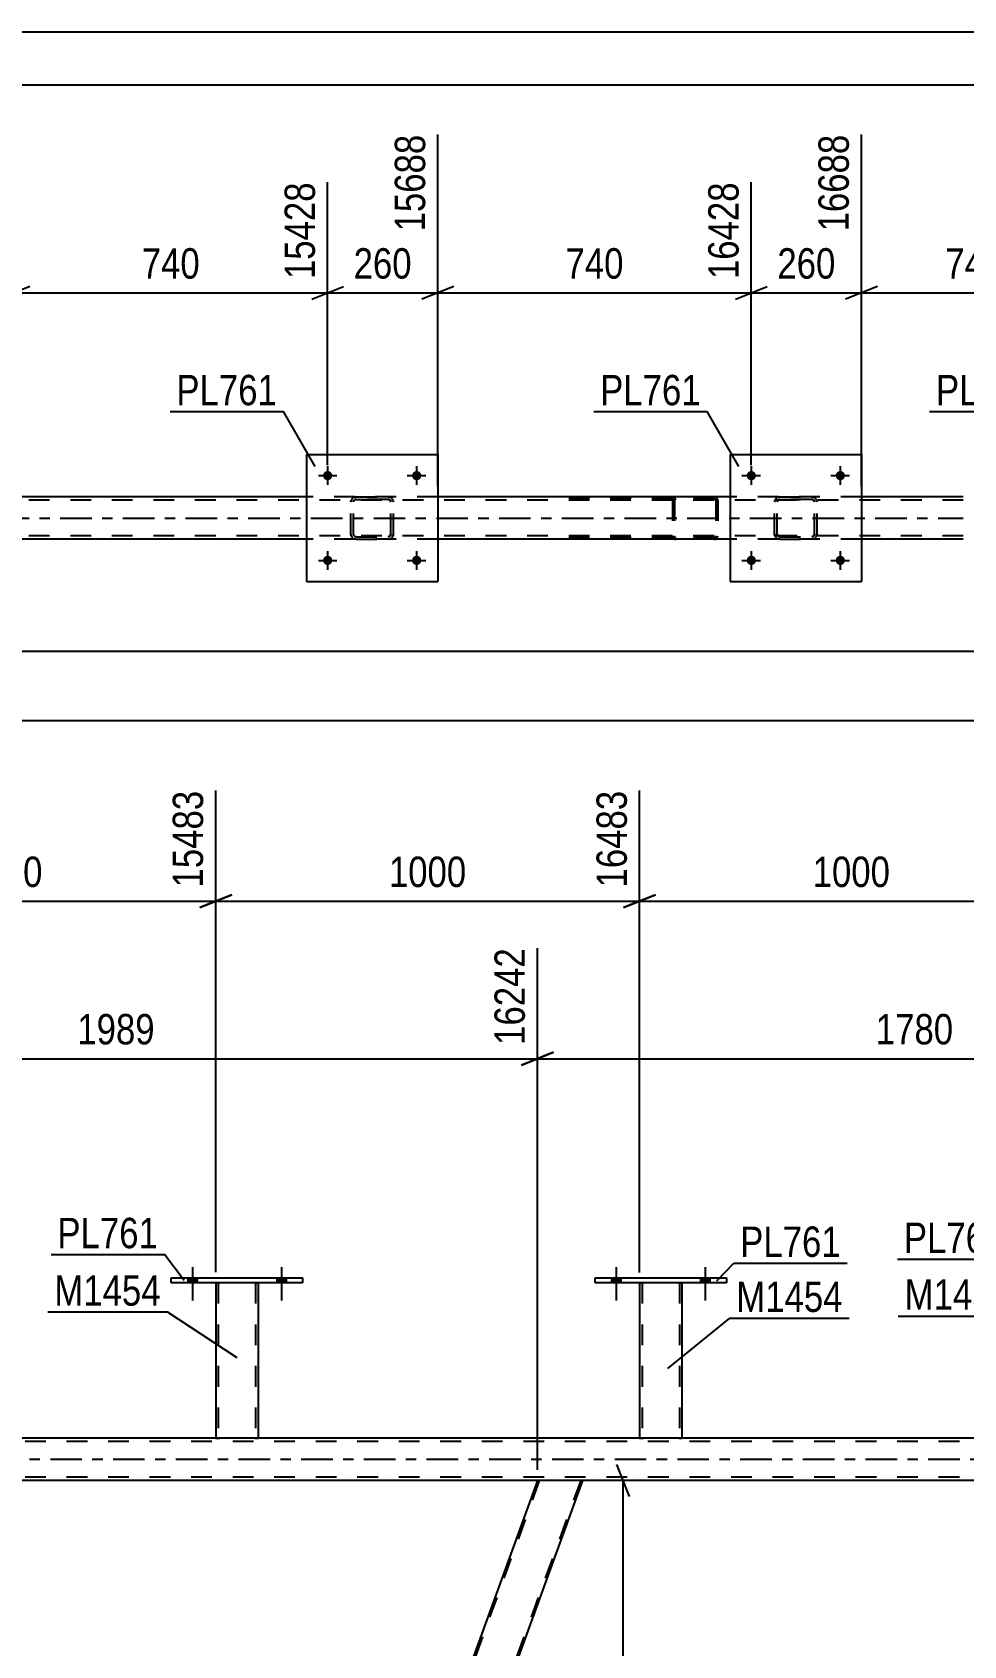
# Model space of a CAD drawing. Header units: millimetres. Extents: x 0 to 841, y 0 to 594.
# Drawn here: x 680.2 to 768.1, y 441.8 to 594 of the extents above; entities that cross this region are included whole.
import ezdxf

# ---------------------------------------------------------------- set-up
doc = ezdxf.new("R2010")
doc.units = ezdxf.units.MM
doc.linetypes.add('DXK_LINE_DOT2', pattern=[3.9198, 1.9599, -1.9599])
doc.linetypes.add('DXK_LINE_DOT3', pattern=[5.9187, 2.979, -0.9799, 0.9799, -0.9799])
doc.styles.add('Arial Narrow', font='ARIALN.TTF', dxfattribs={"height": 0.2})

# ---------------------------------------------------------------- blocks, each defined once
blk = doc.blocks.new('Unknown-318885883-1135')
at = {"color": 5, "linetype": 'Continuous'}
for p, q in [((841, 594), (0, 594)), ((836, 589), (5, 589))]:
    blk.add_line(p, q, dxfattribs=at)
blk = doc.blocks.new('Part-318885883-5117 - 5088')
at = {"color": 7, "linetype": 'DXK_LINE_DOT2'}
for p, q in [((768.09, 549.85), (90.98, 549.85)), ((718.5, 550.17), (706.1, 550.17)), ((758.49, 550.17), (746.09, 550.17)), ((768.09, 546.49), (90.98, 546.49)), ((718.5, 546.17), (706.1, 546.17)), ((758.49, 546.17), (746.09, 546.17))]:
    blk.add_line(p, q, dxfattribs=at)
at = {"color": 2, "linetype": 'Continuous'}
for p, q in [((706.1, 550.17), (678.49, 550.17)), ((746.09, 550.17), (718.5, 550.17)), ((768.09, 550.17), (758.49, 550.17)), ((706.1, 546.17), (678.49, 546.17)), ((746.09, 546.17), (718.5, 546.17)), ((768.09, 546.17), (758.49, 546.17))]:
    blk.add_line(p, q, dxfattribs=at)
at = {"color": 7, "linetype": 'DXK_LINE_DOT3'}
blk.add_line((90.98, 548.17), (768.09, 548.17), dxfattribs=at)
blk = doc.blocks.new('Part-318885883-5179 - 5088')
at = {"color": 7, "linetype": 'DXK_LINE_DOT2'}
for p, q in [((744.58, 550.17), (729.25, 550.17)), ((744.58, 550.01), (729.25, 550.01)), ((740.69, 549.97), (740.66, 549.85)), ((740.66, 549.85), (740.66, 546.49)), ((740.83, 549.85), (740.85, 549.91)), ((740.83, 549.85), (740.83, 546.49)), ((740.85, 549.91), (740.88, 549.96)), ((741, 550.17), (740.87, 550.14)), ((740.88, 549.96), (740.94, 549.99)), ((740.94, 549.99), (741, 550.01)), ((744.71, 550.14), (744.58, 550.17)), ((744.58, 550.01), (744.64, 549.99)), ((744.64, 549.99), (744.67, 549.98)), ((744.67, 549.98), (744.7, 549.96)), ((744.7, 549.96), (744.74, 549.91)), ((744.74, 549.91), (744.75, 549.85)), ((744.75, 549.85), (744.75, 546.49)), ((744.92, 549.85), (744.89, 549.97)), ((744.92, 549.85), (744.92, 546.49)), ((744.58, 546.33), (729.25, 546.33)), ((744.58, 546.17), (729.25, 546.17)), ((740.66, 546.49), (740.69, 546.36)), ((740.85, 546.43), (740.83, 546.49)), ((740.88, 546.37), (740.85, 546.43)), ((740.87, 546.19), (741, 546.17)), ((740.88, 546.37), (740.91, 546.35)), ((740.91, 546.35), (740.94, 546.34)), ((740.94, 546.34), (741, 546.33)), ((744.64, 546.34), (744.58, 546.33)), ((744.58, 546.17), (744.71, 546.19)), ((744.7, 546.37), (744.64, 546.34)), ((744.74, 546.43), (744.7, 546.37)), ((744.75, 546.49), (744.74, 546.43)), ((744.89, 546.36), (744.92, 546.49))]:
    blk.add_line(p, q, dxfattribs=at)
for centre, start, end in [((740.99, 549.83), 110.7583, 155.68), ((744.59, 549.83), 24.32, 69.2417), ((740.99, 546.5), 204.32, 249.2417), ((744.59, 546.5), 290.7583, 335.68)]:
    blk.add_arc(centre, 0.331, start, end, dxfattribs=at)
blk = doc.blocks.new('Part-318885883-5303 - 5088')
at = {"color": 2, "linetype": 'Continuous'}
for p, q in [((706.1, 554.17), (706.1, 542.17)), ((706.1, 554.17), (718.5, 554.17)), ((718.5, 554.17), (718.5, 542.17)), ((706.1, 542.17), (718.5, 542.17))]:
    blk.add_line(p, q, dxfattribs=at)
blk = doc.blocks.new('Part-318885883-5304 - 5088')
at = {"color": 7, "linetype": 'DXK_LINE_DOT2'}
for p, q in [((710.3, 549.69), (710.33, 549.87)), ((710.33, 549.87), (710.3, 549.69)), ((710.3, 546.65), (710.3, 549.69)), ((710.54, 549.69), (710.55, 549.78)), ((710.55, 549.78), (710.54, 549.69)), ((710.54, 546.65), (710.54, 549.69)), ((710.55, 549.78), (710.61, 549.86)), ((710.61, 549.86), (710.55, 549.78)), ((710.59, 550.13), (710.78, 550.17)), ((710.78, 550.17), (710.59, 550.13)), ((710.61, 549.86), (710.68, 549.91)), ((710.68, 549.91), (710.61, 549.86)), ((710.68, 549.91), (710.78, 549.93)), ((710.78, 549.93), (710.68, 549.91)), ((710.78, 550.17), (713.82, 550.17)), ((710.78, 550.17), (710.78, 550.17)), ((710.78, 550.17), (713.82, 550.17)), ((710.78, 549.93), (713.82, 549.93)), ((710.78, 549.93), (710.78, 549.93)), ((713.82, 549.93), (710.78, 549.93)), ((713.82, 550.17), (713.82, 550.17)), ((713.82, 550.17), (714, 550.13)), ((714, 550.13), (713.82, 550.17)), ((713.82, 549.93), (713.82, 549.93)), ((713.82, 549.93), (713.91, 549.91)), ((713.91, 549.91), (713.82, 549.93)), ((713.91, 549.91), (713.99, 549.86)), ((713.99, 549.86), (713.91, 549.91)), ((713.99, 549.86), (714.04, 549.78)), ((714.04, 549.78), (713.99, 549.86)), ((714.04, 549.78), (714.06, 549.69)), ((714.06, 549.69), (714.04, 549.78)), ((714.06, 546.65), (714.06, 549.69)), ((714.26, 549.87), (714.3, 549.69)), ((714.3, 549.69), (714.26, 549.87)), ((714.3, 546.65), (714.3, 549.69)), ((710.33, 546.46), (710.3, 546.65)), ((710.3, 546.65), (710.33, 546.46)), ((710.55, 546.55), (710.54, 546.65)), ((710.54, 546.65), (710.55, 546.55)), ((710.61, 546.48), (710.55, 546.55)), ((710.55, 546.55), (710.61, 546.48)), ((714.04, 546.55), (713.99, 546.48)), ((713.99, 546.48), (714.04, 546.55)), ((714.06, 546.65), (714.04, 546.55)), ((714.04, 546.55), (714.06, 546.65)), ((714.3, 546.65), (714.26, 546.46)), ((714.26, 546.46), (714.3, 546.65)), ((710.78, 546.17), (710.59, 546.2)), ((710.59, 546.2), (710.78, 546.17)), ((710.68, 546.42), (710.61, 546.48)), ((710.61, 546.48), (710.68, 546.42)), ((710.78, 546.41), (710.68, 546.42)), ((710.68, 546.42), (710.78, 546.41)), ((710.78, 546.41), (713.82, 546.41)), ((710.78, 546.41), (710.78, 546.41)), ((710.78, 546.41), (713.82, 546.41)), ((710.78, 546.17), (713.82, 546.17)), ((710.78, 546.17), (710.78, 546.17)), ((710.78, 546.17), (713.82, 546.17)), ((713.91, 546.42), (713.82, 546.41)), ((713.82, 546.41), (713.91, 546.42)), ((713.82, 546.41), (713.82, 546.41)), ((714, 546.2), (713.82, 546.17)), ((713.82, 546.17), (714, 546.2)), ((713.82, 546.17), (713.82, 546.17)), ((713.99, 546.48), (713.91, 546.42)), ((713.91, 546.42), (713.99, 546.48))]:
    blk.add_line(p, q, dxfattribs=at)
at = {"color": 7, "linetype": 'DXK_LINE_DOT3'}
blk.add_line((712.3, 548.17), (712.3, 548.17), dxfattribs=at)
at = {"color": 7, "linetype": 'DXK_LINE_DOT2'}
for centre, start, end in [((710.78, 549.69), 112.5, 157.5), ((710.78, 549.69), 112.5, 157.5), ((713.82, 549.69), 22.5, 67.5), ((713.82, 549.69), 22.5, 67.5), ((710.78, 546.65), 202.5, 247.5), ((710.78, 546.65), 202.5, 247.5), ((713.82, 546.65), 292.5, 337.5), ((713.82, 546.65), 292.5, 337.5)]:
    blk.add_arc(centre, 0.48, start, end, dxfattribs=at)
blk = doc.blocks.new('Bolt-318885883-5320 - 5088')
at = {"linetype": 'Continuous'}
for points in [[(708.54, 552.17, -1), (707.66, 552.17, -1)], [(716.94, 552.17, -1), (716.06, 552.17, -1)]]:
    blk.add_hatch(color=1, dxfattribs=at).paths.add_polyline_path(points)
at = {"color": 1, "linetype": 'Continuous'}
for p, q in [((708.1, 553.05), (708.1, 551.29)), ((716.5, 553.05), (716.5, 551.29)), ((707.22, 552.17), (708.98, 552.17)), ((715.62, 552.17), (717.38, 552.17))]:
    blk.add_line(p, q, dxfattribs=at)
blk = doc.blocks.new('Bolt-318885883-5321 - 5088')
at = {"linetype": 'Continuous'}
for points in [[(708.54, 544.17, -1), (707.66, 544.17, -1)], [(716.94, 544.17, -1), (716.06, 544.17, -1)]]:
    blk.add_hatch(color=1, dxfattribs=at).paths.add_polyline_path(points)
at = {"color": 1, "linetype": 'Continuous'}
for p, q in [((708.1, 545.05), (708.1, 543.29)), ((716.5, 545.05), (716.5, 543.29)), ((707.22, 544.17), (708.98, 544.17)), ((715.62, 544.17), (717.38, 544.17))]:
    blk.add_line(p, q, dxfattribs=at)
blk = doc.blocks.new('Part-318885883-5346 - 5088')
at = {"color": 7, "linetype": 'DXK_LINE_DOT2'}
for p, q in [((750.29, 549.69), (750.33, 549.87)), ((750.33, 549.87), (750.29, 549.69)), ((750.29, 546.65), (750.29, 549.69)), ((750.53, 549.69), (750.55, 549.78)), ((750.55, 549.78), (750.53, 549.69)), ((750.53, 546.65), (750.53, 549.69)), ((750.55, 549.78), (750.6, 549.86)), ((750.6, 549.86), (750.55, 549.78)), ((750.59, 550.13), (750.77, 550.17)), ((750.77, 550.17), (750.59, 550.13)), ((750.6, 549.86), (750.68, 549.91)), ((750.68, 549.91), (750.6, 549.86)), ((750.68, 549.91), (750.77, 549.93)), ((750.77, 549.93), (750.68, 549.91)), ((750.77, 550.17), (753.81, 550.17)), ((750.77, 550.17), (750.77, 550.17)), ((750.77, 550.17), (753.81, 550.17)), ((750.77, 549.93), (753.81, 549.93)), ((750.77, 549.93), (750.77, 549.93)), ((753.81, 549.93), (750.77, 549.93)), ((753.81, 550.17), (753.81, 550.17)), ((753.81, 550.17), (753.99, 550.13)), ((753.99, 550.13), (753.81, 550.17)), ((753.81, 549.93), (753.81, 549.93)), ((753.81, 549.93), (753.9, 549.91)), ((753.9, 549.91), (753.81, 549.93)), ((753.9, 549.91), (753.98, 549.86)), ((753.98, 549.86), (753.9, 549.91)), ((753.98, 549.86), (754.03, 549.78)), ((754.03, 549.78), (753.98, 549.86)), ((754.03, 549.78), (754.05, 549.69)), ((754.05, 549.69), (754.03, 549.78)), ((754.05, 546.65), (754.05, 549.69)), ((754.25, 549.87), (754.29, 549.69)), ((754.29, 549.69), (754.25, 549.87)), ((754.29, 546.65), (754.29, 549.69)), ((750.33, 546.46), (750.29, 546.65)), ((750.29, 546.65), (750.33, 546.46)), ((750.55, 546.55), (750.53, 546.65)), ((750.53, 546.65), (750.55, 546.55)), ((750.6, 546.48), (750.55, 546.55)), ((750.55, 546.55), (750.6, 546.48)), ((754.03, 546.55), (753.98, 546.48)), ((753.98, 546.48), (754.03, 546.55)), ((754.05, 546.65), (754.03, 546.55)), ((754.03, 546.55), (754.05, 546.65)), ((754.29, 546.65), (754.25, 546.46)), ((754.25, 546.46), (754.29, 546.65)), ((750.77, 546.17), (750.59, 546.2)), ((750.59, 546.2), (750.77, 546.17)), ((750.68, 546.42), (750.6, 546.48)), ((750.6, 546.48), (750.68, 546.42)), ((750.77, 546.41), (750.68, 546.42)), ((750.68, 546.42), (750.77, 546.41)), ((750.77, 546.41), (753.81, 546.41)), ((750.77, 546.41), (750.77, 546.41)), ((750.77, 546.41), (753.81, 546.41)), ((750.77, 546.17), (753.81, 546.17)), ((750.77, 546.17), (750.77, 546.17)), ((750.77, 546.17), (753.81, 546.17)), ((753.9, 546.42), (753.81, 546.41)), ((753.81, 546.41), (753.9, 546.42)), ((753.81, 546.41), (753.81, 546.41)), ((753.99, 546.2), (753.81, 546.17)), ((753.81, 546.17), (753.99, 546.2)), ((753.81, 546.17), (753.81, 546.17)), ((753.98, 546.48), (753.9, 546.42)), ((753.9, 546.42), (753.98, 546.48))]:
    blk.add_line(p, q, dxfattribs=at)
at = {"color": 7, "linetype": 'DXK_LINE_DOT3'}
blk.add_line((752.29, 548.17), (752.29, 548.17), dxfattribs=at)
at = {"color": 7, "linetype": 'DXK_LINE_DOT2'}
for centre, start, end in [((750.77, 549.69), 112.5, 157.5), ((750.77, 549.69), 112.5, 157.5), ((753.81, 549.69), 22.5, 67.5), ((753.81, 549.69), 22.5, 67.5), ((750.77, 546.65), 202.5, 247.5), ((750.77, 546.65), 202.5, 247.5), ((753.81, 546.65), 292.5, 337.5), ((753.81, 546.65), 292.5, 337.5)]:
    blk.add_arc(centre, 0.48, start, end, dxfattribs=at)
blk = doc.blocks.new('Part-318885883-5351 - 5088')
at = {"color": 2, "linetype": 'Continuous'}
for p, q in [((746.09, 554.17), (746.09, 542.17)), ((746.09, 554.17), (758.49, 554.17)), ((758.49, 554.17), (758.49, 542.17)), ((746.09, 542.17), (758.49, 542.17))]:
    blk.add_line(p, q, dxfattribs=at)
blk = doc.blocks.new('Bolt-318885883-5352 - 5088')
at = {"linetype": 'Continuous'}
for points in [[(748.53, 544.17, -1), (747.65, 544.17, -1)], [(756.93, 544.17, -1), (756.05, 544.17, -1)]]:
    blk.add_hatch(color=1, dxfattribs=at).paths.add_polyline_path(points)
at = {"color": 1, "linetype": 'Continuous'}
for p, q in [((748.09, 545.05), (748.09, 543.29)), ((756.49, 545.05), (756.49, 543.29)), ((747.21, 544.17), (748.97, 544.17)), ((755.61, 544.17), (757.37, 544.17))]:
    blk.add_line(p, q, dxfattribs=at)
blk = doc.blocks.new('Bolt-318885883-5353 - 5088')
at = {"linetype": 'Continuous'}
for points in [[(748.53, 552.17, -1), (747.65, 552.17, -1)], [(756.93, 552.17, -1), (756.05, 552.17, -1)]]:
    blk.add_hatch(color=1, dxfattribs=at).paths.add_polyline_path(points)
at = {"color": 1, "linetype": 'Continuous'}
for p, q in [((748.09, 553.05), (748.09, 551.29)), ((756.49, 553.05), (756.49, 551.29)), ((747.21, 552.17), (748.97, 552.17)), ((755.61, 552.17), (757.37, 552.17))]:
    blk.add_line(p, q, dxfattribs=at)
blk = doc.blocks.new('Bolt-318885883-3345 - 3341')
at = {"linetype": 'Continuous'}
for points in [[(694.9, 476), (695.78, 476), (695.78, 476.48), (694.9, 476.48)], [(703.3, 476), (704.18, 476), (704.18, 476.48), (703.3, 476.48)]]:
    blk.add_hatch(color=1, dxfattribs=at).paths.add_polyline_path(points)
at = {"color": 1, "linetype": 'Continuous'}
for p, q in [((694.9, 476.48), (694.9, 476)), ((695.34, 477.48), (695.34, 474.36)), ((695.78, 476.48), (695.78, 476)), ((703.3, 476.48), (703.3, 476)), ((703.74, 477.48), (703.74, 474.36)), ((704.18, 476.48), (704.18, 476))]:
    blk.add_line(p, q, dxfattribs=at)
blk = doc.blocks.new('Bolt-318885883-3346 - 3341')
at = {"linetype": 'Continuous'}
for points in [[(694.9, 476), (695.78, 476), (695.78, 476.48), (694.9, 476.48)], [(703.3, 476), (704.18, 476), (704.18, 476.48), (703.3, 476.48)]]:
    blk.add_hatch(color=1, dxfattribs=at).paths.add_polyline_path(points)
at = {"color": 1, "linetype": 'Continuous'}
for p, q in [((694.9, 476.48), (694.9, 476)), ((695.34, 477.48), (695.34, 474.36)), ((695.78, 476.48), (695.78, 476)), ((703.3, 476.48), (703.3, 476)), ((703.74, 477.48), (703.74, 474.36)), ((704.18, 476.48), (704.18, 476))]:
    blk.add_line(p, q, dxfattribs=at)
blk = doc.blocks.new('Part-318885883-3434 - 3341')
at = {"color": 7, "linetype": 'DXK_LINE_DOT2'}
for p, q in [((697.54, 476.01), (697.54, 476.01)), ((697.54, 476.01), (697.54, 476)), ((697.54, 476), (697.54, 476.01)), ((697.58, 476.01), (697.54, 476.01)), ((697.54, 476.01), (697.58, 476.01)), ((697.68, 476.01), (697.58, 476.01)), ((697.58, 476.01), (697.68, 476.01)), ((697.84, 476.01), (697.68, 476.01)), ((697.68, 476.01), (697.84, 476.01)), ((697.78, 476.01), (697.78, 476.01)), ((697.78, 476.01), (697.78, 461.36)), ((697.8, 476.01), (697.78, 476.01)), ((697.78, 476.01), (697.8, 476.01)), ((697.85, 476.01), (697.8, 476.01)), ((697.8, 476.01), (697.85, 476.01)), ((701.24, 476.01), (697.84, 476.01)), ((701.24, 476.01), (697.84, 476.01)), ((701.15, 476.01), (697.85, 476.01)), ((697.85, 476.01), (697.93, 476.01)), ((701.23, 476.01), (697.93, 476.01)), ((701.23, 476.01), (701.15, 476.01)), ((701.28, 476.01), (701.23, 476.01)), ((701.23, 476.01), (701.28, 476.01)), ((701.24, 476.01), (701.4, 476.01)), ((701.4, 476.01), (701.24, 476.01)), ((701.3, 476.01), (701.28, 476.01)), ((701.28, 476.01), (701.3, 476.01)), ((701.3, 476.01), (701.3, 476.01)), ((701.3, 476.01), (701.3, 461.36)), ((701.4, 476.01), (701.5, 476.01)), ((701.5, 476.01), (701.4, 476.01)), ((701.5, 476.01), (701.54, 476.01)), ((701.54, 476.01), (701.5, 476.01)), ((701.54, 476.01), (701.54, 476.01)), ((701.54, 476.01), (701.54, 476)), ((701.54, 476), (701.54, 476.01)), ((697.54, 461.36), (697.58, 461.36)), ((697.58, 461.36), (697.68, 461.36)), ((697.68, 461.36), (697.84, 461.36)), ((697.8, 461.36), (697.78, 461.36)), ((697.78, 461.36), (697.8, 461.36)), ((697.85, 461.36), (697.8, 461.36)), ((697.8, 461.36), (697.85, 461.36)), ((701.24, 461.36), (697.84, 461.36)), ((701.15, 461.36), (697.85, 461.36)), ((697.85, 461.36), (697.93, 461.36)), ((701.28, 461.36), (697.93, 461.36)), ((701.23, 461.36), (701.15, 461.36)), ((701.28, 461.36), (701.23, 461.36)), ((701.24, 461.36), (701.4, 461.36)), ((701.3, 461.36), (701.28, 461.36)), ((701.28, 461.36), (701.3, 461.36)), ((701.4, 461.36), (701.5, 461.36)), ((701.5, 461.36), (701.54, 461.36))]:
    blk.add_line(p, q, dxfattribs=at)
at = {"color": 2, "linetype": 'Continuous'}
for p, q in [((697.54, 476), (697.54, 461.36)), ((701.54, 476), (701.54, 461.36)), ((697.58, 461.36), (697.54, 461.36)), ((697.68, 461.36), (697.58, 461.36)), ((697.84, 461.36), (697.68, 461.36)), ((701.24, 461.36), (697.84, 461.36)), ((701.4, 461.36), (701.24, 461.36)), ((701.5, 461.36), (701.4, 461.36)), ((701.54, 461.36), (701.5, 461.36))]:
    blk.add_line(p, q, dxfattribs=at)
blk = doc.blocks.new('Part-318885883-3627 - 3341')
at = {"color": 2, "linetype": 'Continuous'}
for p, q in [((693.34, 476.48), (705.74, 476.48)), ((693.34, 476), (693.34, 476.48)), ((705.74, 476.48), (705.74, 476)), ((705.74, 476), (693.34, 476))]:
    blk.add_line(p, q, dxfattribs=at)
blk = doc.blocks.new('Part-318885883-3733 - 3341')
at = {"color": 2, "linetype": 'Continuous'}
for p, q in [((697.54, 461.36), (661.54, 461.36)), ((737.54, 461.36), (701.54, 461.36)), ((777.54, 461.36), (741.54, 461.36)), ((727.91, 457.36), (648.35, 457.36)), ((799.09, 457.36), (732.16, 457.36))]:
    blk.add_line(p, q, dxfattribs=at)
at = {"color": 7, "linetype": 'DXK_LINE_DOT2'}
for p, q in [((701.54, 461.36), (697.54, 461.36)), ((741.54, 461.36), (737.54, 461.36)), ((799.09, 461.04), (78.22, 461.04)), ((799.09, 457.68), (78.22, 457.68)), ((732.16, 457.36), (727.91, 457.36))]:
    blk.add_line(p, q, dxfattribs=at)
at = {"color": 7, "linetype": 'DXK_LINE_DOT3'}
blk.add_line((78.22, 459.36), (799.09, 459.36), dxfattribs=at)
blk = doc.blocks.new('Part-318885883-3884 - 3341')
at = {"color": 2, "linetype": 'Continuous'}
for p, q in [((733.34, 476.48), (745.74, 476.48)), ((733.34, 476), (733.34, 476.48)), ((745.74, 476.48), (745.74, 476)), ((745.74, 476), (733.34, 476))]:
    blk.add_line(p, q, dxfattribs=at)
blk = doc.blocks.new('Part-318885883-3799 - 3341')
at = {"color": 2, "linetype": 'Continuous'}
for p, q in [((647.03, 457.36), (645.5, 453.17)), ((648.35, 457.36), (647.03, 457.36)), ((685.05, 339.61), (648.35, 457.36)), ((681.94, 336.14), (645.48, 453.11)), ((645.5, 453.17), (645.5, 453.16)), ((685.03, 339.55), (684.78, 338.87)), ((685.03, 339.56), (685.03, 339.55)), ((684.78, 338.87), (683.79, 336.14))]:
    blk.add_line(p, q, dxfattribs=at)
at = {"color": 7, "linetype": 'DXK_LINE_DOT2'}
for p, q in [((684.91, 339.24), (648.1, 457.36)), ((645.5, 453.17), (645.48, 453.11)), ((682.19, 336.14), (645.62, 453.48)), ((685.05, 339.61), (685.03, 339.56)), ((684.78, 338.87), (684.97, 339.39)), ((683.79, 336.14), (681.94, 336.14))]:
    blk.add_line(p, q, dxfattribs=at)
blk = doc.blocks.new('Part-318885883-3838 - 3341')
at = {"color": 7, "linetype": 'DXK_LINE_DOT2'}
for p, q in [((728.08, 457.36), (683.96, 336.14)), ((731.99, 457.36), (687.87, 336.14)), ((685.03, 339.56), (683.79, 336.14)), ((688.04, 336.14), (683.79, 336.14))]:
    blk.add_line(p, q, dxfattribs=at)
at = {"color": 2, "linetype": 'Continuous'}
for p, q in [((727.91, 457.36), (685.03, 339.56)), ((732.16, 457.36), (688.04, 336.14)), ((732.16, 457.36), (727.91, 457.36))]:
    blk.add_line(p, q, dxfattribs=at)
blk = doc.blocks.new('Part-318885883-3879 - 3341')
at = {"color": 7, "linetype": 'DXK_LINE_DOT2'}
for p, q in [((737.54, 476.01), (737.54, 476.01)), ((737.54, 476.01), (737.54, 476)), ((737.54, 476), (737.54, 476.01)), ((737.57, 476.01), (737.54, 476.01)), ((737.54, 476.01), (737.57, 476.01)), ((737.68, 476.01), (737.57, 476.01)), ((737.57, 476.01), (737.68, 476.01)), ((737.83, 476.01), (737.68, 476.01)), ((737.68, 476.01), (737.83, 476.01)), ((737.78, 476.01), (737.78, 476.01)), ((737.78, 476.01), (737.78, 461.36)), ((737.79, 476.01), (737.78, 476.01)), ((737.78, 476.01), (737.79, 476.01)), ((737.85, 476.01), (737.79, 476.01)), ((737.79, 476.01), (737.85, 476.01)), ((741.24, 476.01), (737.83, 476.01)), ((741.24, 476.01), (737.83, 476.01)), ((741.15, 476.01), (737.85, 476.01)), ((737.85, 476.01), (737.92, 476.01)), ((741.23, 476.01), (737.92, 476.01)), ((741.23, 476.01), (741.15, 476.01)), ((741.28, 476.01), (741.23, 476.01)), ((741.23, 476.01), (741.28, 476.01)), ((741.24, 476.01), (741.39, 476.01)), ((741.39, 476.01), (741.24, 476.01)), ((741.3, 476.01), (741.28, 476.01)), ((741.28, 476.01), (741.3, 476.01)), ((741.3, 476.01), (741.3, 476.01)), ((741.3, 476.01), (741.3, 461.36)), ((741.39, 476.01), (741.5, 476.01)), ((741.5, 476.01), (741.39, 476.01)), ((741.5, 476.01), (741.54, 476.01)), ((741.54, 476.01), (741.5, 476.01)), ((741.54, 476.01), (741.54, 476.01)), ((741.54, 476.01), (741.54, 476)), ((741.54, 476), (741.54, 476.01)), ((737.54, 461.36), (737.57, 461.36)), ((737.57, 461.36), (737.68, 461.36)), ((737.68, 461.36), (737.83, 461.36)), ((737.79, 461.36), (737.78, 461.36)), ((737.78, 461.36), (737.79, 461.36)), ((737.85, 461.36), (737.79, 461.36)), ((737.79, 461.36), (737.85, 461.36)), ((741.24, 461.36), (737.83, 461.36)), ((741.15, 461.36), (737.85, 461.36)), ((737.85, 461.36), (737.92, 461.36)), ((741.28, 461.36), (737.92, 461.36)), ((741.23, 461.36), (741.15, 461.36)), ((741.28, 461.36), (741.23, 461.36)), ((741.24, 461.36), (741.39, 461.36)), ((741.3, 461.36), (741.28, 461.36)), ((741.28, 461.36), (741.3, 461.36)), ((741.39, 461.36), (741.5, 461.36)), ((741.5, 461.36), (741.54, 461.36))]:
    blk.add_line(p, q, dxfattribs=at)
at = {"color": 2, "linetype": 'Continuous'}
for p, q in [((737.54, 476), (737.54, 461.36)), ((741.54, 476), (741.54, 461.36)), ((737.57, 461.36), (737.54, 461.36)), ((737.68, 461.36), (737.57, 461.36)), ((737.83, 461.36), (737.68, 461.36)), ((741.24, 461.36), (737.83, 461.36)), ((741.39, 461.36), (741.24, 461.36)), ((741.5, 461.36), (741.39, 461.36)), ((741.54, 461.36), (741.5, 461.36))]:
    blk.add_line(p, q, dxfattribs=at)
blk = doc.blocks.new('Bolt-318885883-3885 - 3341')
at = {"linetype": 'Continuous'}
for points in [[(734.9, 476), (735.78, 476), (735.78, 476.48), (734.9, 476.48)], [(743.3, 476), (744.18, 476), (744.18, 476.48), (743.3, 476.48)]]:
    blk.add_hatch(color=1, dxfattribs=at).paths.add_polyline_path(points)
at = {"color": 1, "linetype": 'Continuous'}
for p, q in [((734.9, 476.48), (734.9, 476)), ((735.34, 477.48), (735.34, 474.36)), ((735.78, 476.48), (735.78, 476)), ((743.3, 476.48), (743.3, 476)), ((743.74, 477.48), (743.74, 474.36)), ((744.18, 476.48), (744.18, 476))]:
    blk.add_line(p, q, dxfattribs=at)
blk = doc.blocks.new('Bolt-318885883-3886 - 3341')
at = {"linetype": 'Continuous'}
for points in [[(734.9, 476), (735.78, 476), (735.78, 476.48), (734.9, 476.48)], [(743.3, 476), (744.18, 476), (744.18, 476.48), (743.3, 476.48)]]:
    blk.add_hatch(color=1, dxfattribs=at).paths.add_polyline_path(points)
at = {"color": 1, "linetype": 'Continuous'}
for p, q in [((734.9, 476.48), (734.9, 476)), ((735.34, 477.48), (735.34, 474.36)), ((735.78, 476.48), (735.78, 476)), ((743.3, 476.48), (743.3, 476)), ((743.74, 477.48), (743.74, 474.36)), ((744.18, 476.48), (744.18, 476))]:
    blk.add_line(p, q, dxfattribs=at)
blk = doc.blocks.new('StraightDimension-318885883-16774 - 5088')
at = {"color": 7, "linetype": 'Continuous'}
for p, q in [((758.49, 551.17), (758.49, 584.35)), ((779.79, 553.17), (779.79, 579.85)), ((759.99, 570.01), (756.99, 568.81)), ((758.49, 569.41), (779.79, 569.41)), ((778.29, 568.81), (781.29, 570.01))]:
    blk.add_line(p, q, dxfattribs=at)
at = {"color": 0, "linetype": 'Continuous'}
blk.add_wipeout([(779.19, 580.45), (774.99, 580.45), (774.99, 570.11), (779.19, 570.11)], dxfattribs=at)
at = {"color": 0}
blk.add_wipeout([(772.48, 570.16), (772.48, 574.36), (765.8, 574.36), (765.8, 570.16)], dxfattribs=at)
at = {"color": 3, "linetype": 'Continuous', "style": 'Arial Narrow'}
blk.add_text('17428', height=2.863, rotation=90.0002, dxfattribs=at).set_placement((778.59, 570.71))
at = {"color": 3, "style": 'Arial Narrow'}
blk.add_text('740', height=2.863, dxfattribs=at).set_placement((766.4, 570.76))
blk = doc.blocks.new('StraightDimension-318885883-5511 - 5088')
at = {"color": 7, "linetype": 'Continuous'}
blk.add_line((90.98, 535.6), (803.55, 535.6), dxfattribs=at)
blk = doc.blocks.new('StraightDimension-318885883-6079 - 5088')
at = {"color": 7, "linetype": 'Continuous'}
blk.add_line((90.34, 529.08), (804.19, 529.08), dxfattribs=at)
blk = doc.blocks.new('StraightDimension-318885883-16775 - 5088')
at = {"color": 7, "linetype": 'Continuous'}
for p, q in [((758.49, 551.17), (758.49, 584.35)), ((748.09, 553.17), (748.09, 579.85)), ((746.59, 568.81), (749.59, 570.01)), ((748.09, 569.41), (758.49, 569.41)), ((759.99, 570.01), (756.99, 568.81))]:
    blk.add_line(p, q, dxfattribs=at)
at = {"color": 0}
blk.add_wipeout([(756.63, 570.16), (756.63, 574.36), (749.95, 574.36), (749.95, 570.16)], dxfattribs=at)
at = {"color": 3, "style": 'Arial Narrow'}
blk.add_text('260', height=2.863, dxfattribs=at).set_placement((750.55, 570.76))
at = {"color": 0, "linetype": 'Continuous'}
blk.add_wipeout([(757.89, 584.95), (753.69, 584.95), (753.69, 574.61), (757.89, 574.61)], dxfattribs=at)
at = {"color": 3, "linetype": 'Continuous', "style": 'Arial Narrow'}
blk.add_text('16688', height=2.863, rotation=90.0002, dxfattribs=at).set_placement((757.29, 575.21))
blk = doc.blocks.new('StraightDimension-318885883-16776 - 5088')
at = {"color": 7, "linetype": 'Continuous'}
for p, q in [((718.5, 551.17), (718.5, 584.35)), ((748.09, 553.17), (748.09, 579.85)), ((720, 570.01), (717, 568.81)), ((718.5, 569.41), (748.09, 569.41)), ((746.59, 568.81), (749.59, 570.01))]:
    blk.add_line(p, q, dxfattribs=at)
at = {"color": 0, "linetype": 'Continuous'}
blk.add_wipeout([(747.49, 580.45), (743.29, 580.45), (743.29, 570.11), (747.49, 570.11)], dxfattribs=at)
at = {"color": 0}
blk.add_wipeout([(736.64, 570.16), (736.64, 574.36), (729.95, 574.36), (729.95, 570.16)], dxfattribs=at)
at = {"color": 3, "linetype": 'Continuous', "style": 'Arial Narrow'}
blk.add_text('16428', height=2.863, rotation=90.0002, dxfattribs=at).set_placement((746.89, 570.71))
at = {"color": 3, "style": 'Arial Narrow'}
blk.add_text('740', height=2.863, dxfattribs=at).set_placement((730.55, 570.76))
blk = doc.blocks.new('StraightDimension-318885883-16777 - 5088')
at = {"color": 7, "linetype": 'Continuous'}
for p, q in [((718.5, 551.17), (718.5, 584.35)), ((708.1, 553.17), (708.1, 579.85)), ((706.6, 568.81), (709.6, 570.01)), ((708.1, 569.41), (718.5, 569.41)), ((720, 570.01), (717, 568.81))]:
    blk.add_line(p, q, dxfattribs=at)
at = {"color": 0}
blk.add_wipeout([(716.64, 570.16), (716.64, 574.36), (709.95, 574.36), (709.95, 570.16)], dxfattribs=at)
at = {"color": 3, "style": 'Arial Narrow'}
blk.add_text('260', height=2.863, dxfattribs=at).set_placement((710.55, 570.76))
at = {"color": 0, "linetype": 'Continuous'}
blk.add_wipeout([(717.9, 584.95), (713.7, 584.95), (713.7, 574.61), (717.9, 574.61)], dxfattribs=at)
at = {"color": 3, "linetype": 'Continuous', "style": 'Arial Narrow'}
blk.add_text('15688', height=2.863, rotation=90.0002, dxfattribs=at).set_placement((717.3, 575.21))
blk = doc.blocks.new('StraightDimension-318885883-16778 - 5088')
at = {"color": 7, "linetype": 'Continuous'}
for p, q in [((678.49, 551.17), (678.49, 584.35)), ((708.1, 553.17), (708.1, 579.85)), ((679.99, 570.01), (676.99, 568.81)), ((678.49, 569.41), (708.1, 569.41)), ((706.6, 568.81), (709.6, 570.01))]:
    blk.add_line(p, q, dxfattribs=at)
at = {"color": 0, "linetype": 'Continuous'}
blk.add_wipeout([(707.5, 580.45), (703.3, 580.45), (703.3, 570.11), (707.5, 570.11)], dxfattribs=at)
at = {"color": 0}
blk.add_wipeout([(696.64, 570.16), (696.64, 574.36), (689.95, 574.36), (689.95, 570.16)], dxfattribs=at)
at = {"color": 3, "linetype": 'Continuous', "style": 'Arial Narrow'}
blk.add_text('15428', height=2.863, rotation=90.0002, dxfattribs=at).set_placement((706.9, 570.71))
at = {"color": 3, "style": 'Arial Narrow'}
blk.add_text('740', height=2.863, dxfattribs=at).set_placement((690.55, 570.76))
blk = doc.blocks.new('StraightDimension-318885883-18415 - 3341')
at = {"color": 7, "linetype": 'Continuous'}
for p, q in [((657.54, 477.01), (657.54, 522.45)), ((697.54, 477.01), (697.54, 522.45)), ((659.04, 512.61), (656.04, 511.41)), ((657.54, 512.01), (697.54, 512.01)), ((696.04, 511.41), (699.04, 512.61))]:
    blk.add_line(p, q, dxfattribs=at)
at = {"color": 0, "linetype": 'Continuous'}
blk.add_wipeout([(696.94, 523.05), (692.74, 523.05), (692.74, 512.71), (696.94, 512.71)], dxfattribs=at)
at = {"color": 0}
blk.add_wipeout([(681.79, 512.76), (681.79, 516.96), (673.28, 516.96), (673.28, 512.76)], dxfattribs=at)
at = {"color": 3, "linetype": 'Continuous', "style": 'Arial Narrow'}
blk.add_text('15483', height=2.863, rotation=90.0002, dxfattribs=at).set_placement((696.34, 513.31))
at = {"color": 3, "style": 'Arial Narrow'}
blk.add_text('1000', height=2.863, dxfattribs=at).set_placement((673.88, 513.36))
blk = doc.blocks.new('StraightDimension-318885883-18414 - 3341')
at = {"color": 7, "linetype": 'Continuous'}
for p, q in [((697.54, 477.01), (697.54, 522.45)), ((737.54, 477), (737.54, 522.45)), ((699.04, 512.61), (696.04, 511.41)), ((697.54, 512.01), (737.54, 512.01)), ((736.04, 511.41), (739.04, 512.61))]:
    blk.add_line(p, q, dxfattribs=at)
at = {"color": 0, "linetype": 'Continuous'}
blk.add_wipeout([(736.94, 523.05), (732.74, 523.05), (732.74, 512.71), (736.94, 512.71)], dxfattribs=at)
at = {"color": 0}
blk.add_wipeout([(721.79, 512.76), (721.79, 516.96), (713.28, 516.96), (713.28, 512.76)], dxfattribs=at)
at = {"color": 3, "linetype": 'Continuous', "style": 'Arial Narrow'}
blk.add_text('16483', height=2.863, rotation=90.0002, dxfattribs=at).set_placement((736.34, 513.31))
at = {"color": 3, "style": 'Arial Narrow'}
blk.add_text('1000', height=2.863, dxfattribs=at).set_placement((713.88, 513.36))
blk = doc.blocks.new('StraightDimension-318885883-18413 - 3341')
at = {"color": 7, "linetype": 'Continuous'}
for p, q in [((737.54, 477), (737.54, 522.45)), ((777.54, 477.01), (777.54, 522.45)), ((739.04, 512.61), (736.04, 511.41)), ((737.54, 512.01), (777.54, 512.01)), ((776.04, 511.41), (779.04, 512.61))]:
    blk.add_line(p, q, dxfattribs=at)
at = {"color": 0, "linetype": 'Continuous'}
blk.add_wipeout([(776.94, 523.05), (772.74, 523.05), (772.74, 512.71), (776.94, 512.71)], dxfattribs=at)
at = {"color": 0}
blk.add_wipeout([(761.79, 512.76), (761.79, 516.96), (753.28, 516.96), (753.28, 512.76)], dxfattribs=at)
at = {"color": 3, "linetype": 'Continuous', "style": 'Arial Narrow'}
blk.add_text('17483', height=2.863, rotation=90.0002, dxfattribs=at).set_placement((776.34, 513.31))
at = {"color": 3, "style": 'Arial Narrow'}
blk.add_text('1000', height=2.863, dxfattribs=at).set_placement((753.88, 513.36))
blk = doc.blocks.new('StraightDimension-318885883-4892 - 3341')
at = {"color": 7, "linetype": 'Continuous'}
for p, q in [((727.91, 458.36), (727.91, 507.6)), ((799.09, 462.36), (799.09, 507.6)), ((729.41, 497.76), (726.41, 496.56)), ((727.91, 497.16), (799.09, 497.16)), ((797.59, 496.56), (800.59, 497.76))]:
    blk.add_line(p, q, dxfattribs=at)
at = {"color": 0, "linetype": 'Continuous'}
blk.add_wipeout([(798.49, 508.2), (794.29, 508.2), (794.29, 497.86), (798.49, 497.86)], dxfattribs=at)
at = {"color": 0}
blk.add_wipeout([(767.75, 497.91), (767.75, 502.11), (759.24, 502.11), (759.24, 497.91)], dxfattribs=at)
at = {"color": 3, "linetype": 'Continuous', "style": 'Arial Narrow'}
blk.add_text('18022', height=2.863, rotation=90.0002, dxfattribs=at).set_placement((797.89, 498.46))
at = {"color": 3, "style": 'Arial Narrow'}
blk.add_text('1780', height=2.863, dxfattribs=at).set_placement((759.84, 498.51))
blk = doc.blocks.new('StraightDimension-318885883-4253 - 3341')
at = {"color": 7, "linetype": 'Continuous'}
for p, q in [((799.09, 456.36), (799.09, 396.68)), ((753.51, 337.14), (753.51, 401.93)), ((755.01, 399.68), (752.01, 398.48)), ((753.51, 399.08), (799.09, 399.08)), ((797.59, 398.48), (800.59, 399.68))]:
    blk.add_line(p, q, dxfattribs=at)
at = {"color": 0}
blk.add_wipeout([(780.56, 399.83), (780.56, 404.03), (772.04, 404.03), (772.04, 399.83)], dxfattribs=at)
at = {"color": 3, "style": 'Arial Narrow'}
blk.add_text('1139', height=2.863, dxfattribs=at).set_placement((772.64, 400.43))
blk = doc.blocks.new('StraightDimension-318885883-4264 - 3341')
at = {"color": 7, "linetype": 'Continuous'}
for p, q in [((812.29, 457.86), (811.09, 460.86)), ((800.73, 459.36), (814.09, 459.36)), ((811.69, 333.5), (811.69, 459.36)), ((811.09, 335), (812.29, 332)), ((755.15, 333.5), (814.09, 333.5))]:
    blk.add_line(p, q, dxfattribs=at)
at = {"color": 0}
blk.add_wipeout([(810.94, 400.69), (806.74, 400.69), (806.74, 392.17), (810.94, 392.17)], dxfattribs=at)
at = {"color": 3, "style": 'Arial Narrow'}
blk.add_text('3147', height=2.863, rotation=90.0002, dxfattribs=at).set_placement((810.34, 392.77))
blk = doc.blocks.new('StraightDimension-318885883-4274 - 3341')
at = {"color": 7, "linetype": 'Continuous'}
for p, q in [((736.6, 455.86), (735.4, 458.86)), ((739.76, 457.36), (733.15, 457.36)), ((736, 336.14), (736, 457.36)), ((735.4, 337.64), (736.6, 334.64)), ((713.51, 336.14), (738.4, 336.14))]:
    blk.add_line(p, q, dxfattribs=at)
at = {"color": 0}
blk.add_wipeout([(735.25, 401.01), (731.05, 401.01), (731.05, 392.49), (735.25, 392.49)], dxfattribs=at)
at = {"color": 3, "style": 'Arial Narrow'}
blk.add_text('3031', height=2.863, rotation=90.0002, dxfattribs=at).set_placement((734.65, 393.09))
blk = doc.blocks.new('StraightDimension-318885883-4873 - 3341')
at = {"color": 7, "linetype": 'Continuous'}
for p, q in [((648.35, 458.36), (648.35, 512.1)), ((727.91, 458.36), (727.91, 507.6)), ((649.85, 497.76), (646.85, 496.56)), ((648.35, 497.16), (727.91, 497.16)), ((726.41, 496.56), (729.41, 497.76))]:
    blk.add_line(p, q, dxfattribs=at)
at = {"color": 0, "linetype": 'Continuous'}
blk.add_wipeout([(727.31, 508.2), (723.11, 508.2), (723.11, 497.86), (727.31, 497.86)], dxfattribs=at)
at = {"color": 0}
blk.add_wipeout([(692.38, 497.91), (692.38, 502.11), (683.87, 502.11), (683.87, 497.91)], dxfattribs=at)
at = {"color": 3, "linetype": 'Continuous', "style": 'Arial Narrow'}
blk.add_text('16242', height=2.863, rotation=90.0002, dxfattribs=at).set_placement((726.71, 498.46))
at = {"color": 3, "style": 'Arial Narrow'}
blk.add_text('1989', height=2.863, dxfattribs=at).set_placement((684.47, 498.51))
blk = doc.blocks.new('Mark-318885883-5293 - 5088')
at = {"color": 0}
blk.add_wipeout([(775.02, 558.81), (775.02, 561.81), (765.52, 561.81), (765.52, 558.81)], dxfattribs=at)
blk.add_wipeout([(775.02, 558.81), (775.02, 561.81), (765.52, 561.81), (765.52, 558.81)], dxfattribs=at)
at = {"color": 30, "linetype": 'Continuous'}
for p in [(764.92, 558.21), (778.62, 553.02)]:
    blk.add_line(p, (775.62, 558.21), dxfattribs=at)
at = {"color": 3, "style": 'Arial Narrow'}
blk.add_text('PL761', height=2.863, dxfattribs=at).set_placement((765.52, 558.81))
blk = doc.blocks.new('Mark-318885883-5299 - 5088')
at = {"color": 0}
blk.add_wipeout([(703.33, 558.81), (703.33, 561.81), (693.82, 561.81), (693.82, 558.81)], dxfattribs=at)
blk.add_wipeout([(703.33, 558.81), (703.33, 561.81), (693.82, 561.81), (693.82, 558.81)], dxfattribs=at)
at = {"color": 30, "linetype": 'Continuous'}
for p in [(693.22, 558.21), (706.93, 553.02)]:
    blk.add_line(p, (703.93, 558.21), dxfattribs=at)
at = {"color": 3, "style": 'Arial Narrow'}
blk.add_text('PL761', height=2.863, dxfattribs=at).set_placement((693.82, 558.81))
blk = doc.blocks.new('Mark-318885883-5347 - 5088')
at = {"color": 0}
blk.add_wipeout([(743.32, 558.81), (743.32, 561.81), (733.82, 561.81), (733.82, 558.81)], dxfattribs=at)
blk.add_wipeout([(743.32, 558.81), (743.32, 561.81), (733.82, 561.81), (733.82, 558.81)], dxfattribs=at)
at = {"color": 30, "linetype": 'Continuous'}
for p in [(733.22, 558.21), (746.92, 553.02)]:
    blk.add_line(p, (743.92, 558.21), dxfattribs=at)
at = {"color": 3, "style": 'Arial Narrow'}
blk.add_text('PL761', height=2.863, dxfattribs=at).set_placement((733.82, 558.81))
blk = doc.blocks.new('Mark-318885883-3430 - 3341')
at = {"color": 0}
blk.add_wipeout([(692.35, 473.86), (692.35, 476.86), (682.3, 476.86), (682.3, 473.86)], dxfattribs=at)
blk.add_wipeout([(692.35, 473.86), (692.35, 476.86), (682.3, 476.86), (682.3, 473.86)], dxfattribs=at)
at = {"color": 30, "linetype": 'Continuous'}
for p in [(681.7, 473.26), (699.57, 468.93)]:
    blk.add_line(p, (692.95, 473.26), dxfattribs=at)
at = {"color": 3, "style": 'Arial Narrow'}
blk.add_text('M1454', height=2.863, dxfattribs=at).set_placement((682.3, 473.86))
blk = doc.blocks.new('Mark-318885883-3623 - 3341')
at = {"color": 0}
blk.add_wipeout([(692.09, 479.28), (692.09, 482.28), (682.59, 482.28), (682.59, 479.28)], dxfattribs=at)
blk.add_wipeout([(692.09, 479.28), (692.09, 482.28), (682.59, 482.28), (682.59, 479.28)], dxfattribs=at)
at = {"color": 30, "linetype": 'Continuous'}
for p in [(681.99, 478.68), (694.57, 476.22)]:
    blk.add_line(p, (692.69, 478.68), dxfattribs=at)
at = {"color": 3, "style": 'Arial Narrow'}
blk.add_text('PL761', height=2.863, dxfattribs=at).set_placement((682.59, 479.28))
blk = doc.blocks.new('Mark-318885883-3613 - 3341')
at = {"color": 0}
blk.add_wipeout([(771.99, 478.83), (771.99, 481.83), (762.49, 481.83), (762.49, 478.83)], dxfattribs=at)
blk.add_wipeout([(771.99, 478.83), (771.99, 481.83), (762.49, 481.83), (762.49, 478.83)], dxfattribs=at)
at = {"color": 30, "linetype": 'Continuous'}
for p in [(761.89, 478.23), (774.32, 476.19)]:
    blk.add_line(p, (772.59, 478.23), dxfattribs=at)
at = {"color": 3, "style": 'Arial Narrow'}
blk.add_text('PL761', height=2.863, dxfattribs=at).set_placement((762.49, 478.83))
blk = doc.blocks.new('Mark-318885883-3618 - 3341')
at = {"color": 0}
blk.add_wipeout([(772.61, 473.48), (772.61, 476.48), (762.56, 476.48), (762.56, 473.48)], dxfattribs=at)
blk.add_wipeout([(772.61, 473.48), (772.61, 476.48), (762.56, 476.48), (762.56, 473.48)], dxfattribs=at)
at = {"color": 30, "linetype": 'Continuous'}
for p in [(761.96, 472.88), (778.49, 469.74)]:
    blk.add_line(p, (773.21, 472.88), dxfattribs=at)
at = {"color": 3, "style": 'Arial Narrow'}
blk.add_text('M1454', height=2.863, dxfattribs=at).set_placement((762.56, 473.48))
blk = doc.blocks.new('Mark-318885883-3875 - 3341')
at = {"color": 0}
blk.add_wipeout([(756.72, 473.27), (756.72, 476.27), (746.67, 476.27), (746.67, 473.27)], dxfattribs=at)
blk.add_wipeout([(756.72, 473.27), (756.72, 476.27), (746.67, 476.27), (746.67, 473.27)], dxfattribs=at)
at = {"color": 30, "linetype": 'Continuous'}
for p, q in [((740.2, 467.92), (746.07, 472.67)), ((746.07, 472.67), (757.32, 472.67))]:
    blk.add_line(p, q, dxfattribs=at)
at = {"color": 3, "style": 'Arial Narrow'}
blk.add_text('M1454', height=2.863, dxfattribs=at).set_placement((746.67, 473.27))
blk = doc.blocks.new('Mark-318885883-3880 - 3341')
at = {"color": 0}
blk.add_wipeout([(756.54, 478.46), (756.54, 481.46), (747.04, 481.46), (747.04, 478.46)], dxfattribs=at)
blk.add_wipeout([(756.54, 478.46), (756.54, 481.46), (747.04, 481.46), (747.04, 478.46)], dxfattribs=at)
at = {"color": 30, "linetype": 'Continuous'}
for p, q in [((744.82, 476.19), (746.44, 477.86)), ((746.44, 477.86), (757.14, 477.86))]:
    blk.add_line(p, q, dxfattribs=at)
at = {"color": 3, "style": 'Arial Narrow'}
blk.add_text('PL761', height=2.863, dxfattribs=at).set_placement((747.04, 478.46))

msp = doc.modelspace()

# ---------------------------------------------------------------- block references
for name in ['Unknown-318885883-1135', 'Part-318885883-5303 - 5088', 'Part-318885883-5351 - 5088', 'Bolt-318885883-5320 - 5088', 'Bolt-318885883-5353 - 5088', 'Part-318885883-5117 - 5088', 'Part-318885883-5304 - 5088', 'Part-318885883-5179 - 5088', 'Part-318885883-5346 - 5088', 'Bolt-318885883-5321 - 5088', 'Bolt-318885883-5352 - 5088', 'Part-318885883-3627 - 3341', 'Bolt-318885883-3345 - 3341', 'Bolt-318885883-3346 - 3341', 'Part-318885883-3884 - 3341', 'Bolt-318885883-3885 - 3341', 'Bolt-318885883-3886 - 3341', 'Part-318885883-3434 - 3341', 'Part-318885883-3879 - 3341', 'Part-318885883-3733 - 3341', 'Part-318885883-3799 - 3341', 'Part-318885883-3838 - 3341']:
    msp.add_blockref(name, (0, 0))

# ---------------------------------------------------------------- next in the draw order: block references
for name in ['StraightDimension-318885883-16774 - 5088', 'StraightDimension-318885883-5511 - 5088', 'StraightDimension-318885883-18415 - 3341', 'StraightDimension-318885883-4253 - 3341']:
    msp.add_blockref(name, (0, 0))

# ---------------------------------------------------------------- next in the draw order: block references
for name in ['StraightDimension-318885883-16775 - 5088', 'Mark-318885883-5293 - 5088', 'StraightDimension-318885883-6079 - 5088', 'StraightDimension-318885883-18414 - 3341']:
    msp.add_blockref(name, (0, 0))

# ---------------------------------------------------------------- next in the draw order: block references
for name in ['StraightDimension-318885883-16776 - 5088', 'StraightDimension-318885883-18413 - 3341']:
    msp.add_blockref(name, (0, 0))

# ---------------------------------------------------------------- next in the draw order: block references
for name in ['StraightDimension-318885883-16777 - 5088', 'Mark-318885883-5347 - 5088', 'StraightDimension-318885883-4892 - 3341']:
    msp.add_blockref(name, (0, 0))

# ---------------------------------------------------------------- next in the draw order: block references
for name in ['StraightDimension-318885883-16778 - 5088', 'Mark-318885883-3613 - 3341', 'Mark-318885883-3875 - 3341', 'StraightDimension-318885883-4264 - 3341', 'StraightDimension-318885883-4274 - 3341']:
    msp.add_blockref(name, (0, 0))

# ---------------------------------------------------------------- next in the draw order: block references
for name in ['Mark-318885883-5299 - 5088', 'StraightDimension-318885883-4873 - 3341', 'Mark-318885883-3880 - 3341', 'Mark-318885883-3618 - 3341']:
    msp.add_blockref(name, (0, 0))

# ---------------------------------------------------------------- next in the draw order: block references
msp.add_blockref('Mark-318885883-3430 - 3341', (0, 0))

# ---------------------------------------------------------------- next in the draw order: block references
msp.add_blockref('Mark-318885883-3623 - 3341', (0, 0))

doc.saveas('drawing.dxf')
